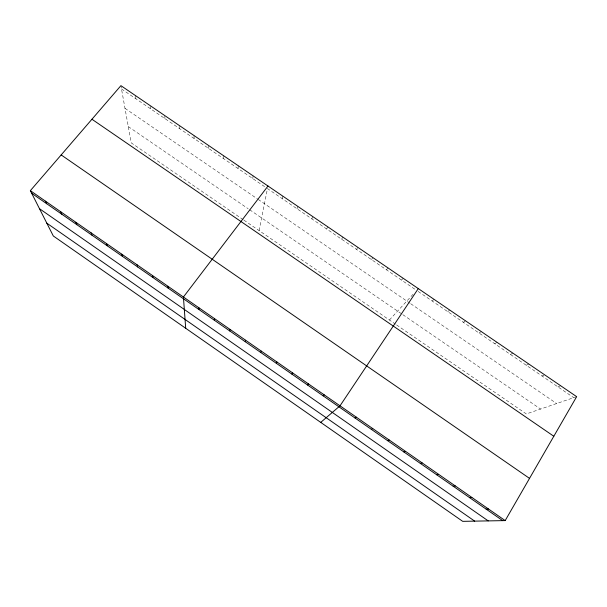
<?xml version="1.0" encoding="UTF-8"?>
<svg xmlns="http://www.w3.org/2000/svg" width="607" height="607" viewBox="0 0 607 607"><rect width="100%" height="100%" fill="white"/><g stroke="black" fill="none" stroke-linecap="round" stroke-linejoin="round"><path stroke-width="0.46" stroke-dasharray="3.04 2.28" d="M208.709 148.48L208.77 145.612M223.353 158.473L223.528 155.68M238.027 168.496L238.308 165.772M252.732 178.534L253.134 175.886M259.098 230.592L267.467 188.595L415.871 289.896M282.24 198.679L282.862 196.175M297.043 208.778L297.779 206.357M311.877 218.907L312.726 216.555M326.741 229.051L327.712 226.783M341.642 239.226L342.727 237.026M356.575 249.416L357.773 247.292M371.537 259.629L372.85 257.588M386.53 269.865L387.964 267.899M401.561 280.13L403.109 278.234M389.421 320.01L413.557 293.742M432.176 301.026L433.959 299.289M447.761 311.664L449.673 310.01M463.384 322.332L465.417 320.754M479.044 333.015L481.199 331.528M494.735 343.729L497.019 342.318M510.464 354.465L512.869 353.137M526.231 365.232L528.765 363.98M542.028 376.014L544.024 375.141M557.863 386.826L560.648 385.741M576.65 396.659L526.33 413.944L396.204 324.669M121.506 88.956L265.919 187.533M418.177 291.466L573.736 397.661M124.996 108.342L257.414 198.899M258.195 199.437L409.945 303.212M410.727 303.743L556.642 403.534M128.282 126.59L248.164 208.725M249.659 209.749L402.084 314.168M402.828 314.676L540.587 409.05M243.172 219.666L131.211 142.842L121.059 86.482M243.923 220.182L395.453 324.146M135.475 95.595L135.96 98.82M150.164 106.346L150.445 108.714M164.763 116.309L164.967 118.623M179.399 126.294L179.513 128.555M194.05 135.566L194.096 138.502"/><path stroke-width="0.91" d="M214.339 320.23L214.453 318.584M229.78 330.959L230.023 329.396M245.266 341.718L245.623 340.239M260.782 352.5L261.268 351.112M276.329 363.312L276.944 362.007M505.183 520.594L576.65 396.659L120.914 85.655L30.35 190.659L53.31 235.986L462.693 521.345L505.183 520.594L30.35 190.659M291.921 374.147L292.657 372.918M418.291 288.591L340.011 405.825L320.739 422.389M267.983 186.023L183.413 297.02L185.704 328.273M307.544 385.005L308.409 383.867M323.197 395.885L324.191 394.831M355.103 418.056L356.355 417.184M371.347 429.346L372.736 428.565M387.63 440.659L389.148 439.969M403.951 452.003L405.605 451.403M420.317 463.376L422.1 462.868M436.714 474.773L438.641 474.355M453.156 486.199L455.212 485.873M469.636 497.649L471.829 497.421M486.154 509.129L488.483 508.992M91.945 119.245L553.812 436.258M61.17 154.929L529.524 478.377M31.678 193.284L502.71 520.639M39.493 208.702L488.218 520.889M46.815 223.164L474.674 521.132M45.502 201.19L46.716 203.732M60.685 211.737L61.785 214.21M75.905 222.314L76.884 224.704M91.164 232.913L92.021 235.22M106.453 243.536L107.189 245.759M121.772 254.181L122.394 256.329M137.129 264.857L137.63 266.921M152.524 275.555L152.903 277.536M167.949 286.269L168.207 288.173M198.914 307.787L198.921 309.517"/></g></svg>
